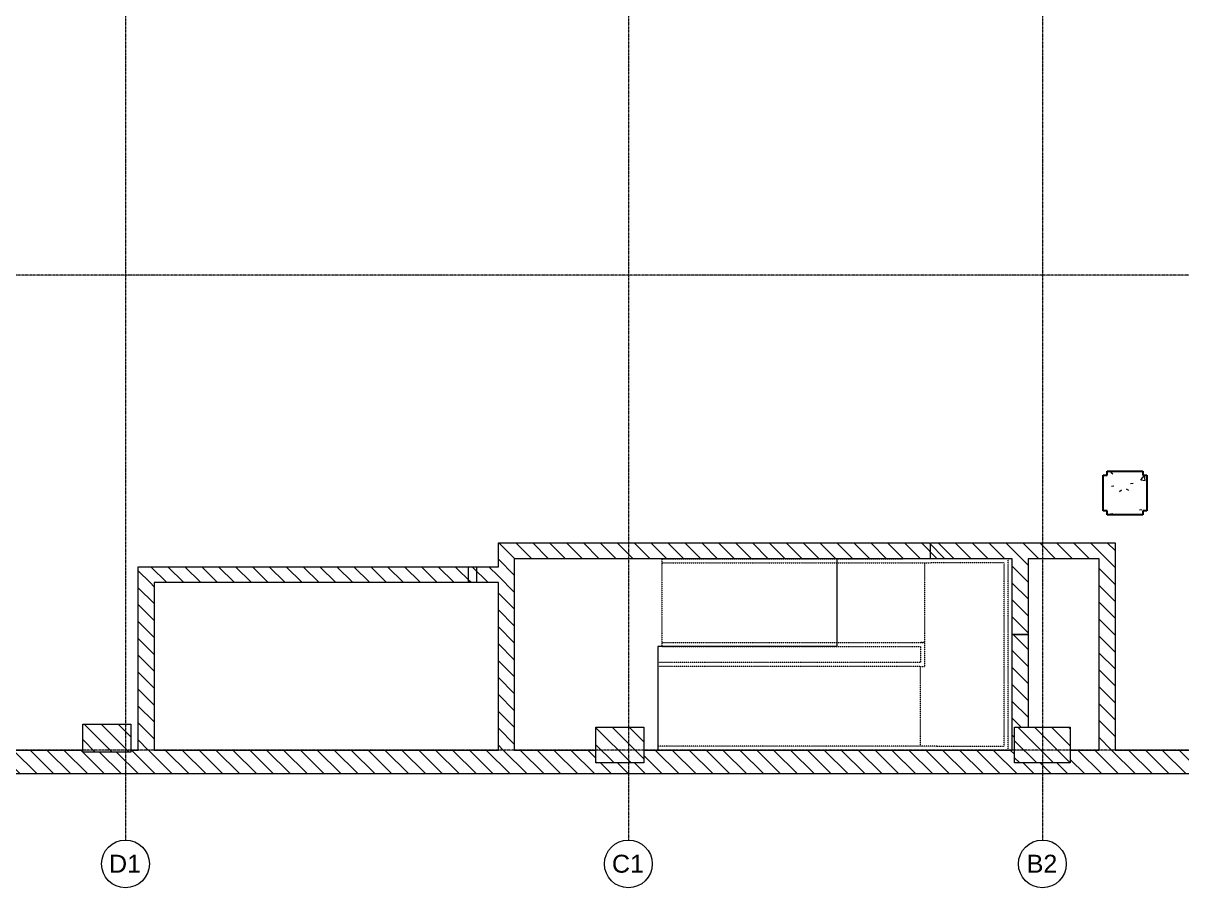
# Model space of a CAD drawing. Header units: inches. Extents: x -956 to 966, y -1111 to 895.
# Drawn here: x -387 to 195, y -1111 to -677 of the extents above; entities that cross this region are included whole.
import ezdxf

# ---------------------------------------------------------------- set-up
doc = ezdxf.new("R2010")
doc.units = ezdxf.units.IN
doc.header["$MEASUREMENT"] = 0
doc.linetypes.add('Grid Line 1_4_', pattern=[0.4375, 0.25, -0.0625, 0.0625, -0.0625])
doc.linetypes.add('Overhead 1_16_', pattern=[0.101562, 0.0625, -0.039062])
for name, color, linetype, lineweight in [('A-FLOR', 192, 'Continuous', 13), ('A-WALL', 113, 'Continuous', 13), ('A-WALL-PATT', 111, 'Continuous', 13), ('S-COLS', 52, 'Continuous', 13), ('S-GRID', 1, 'Continuous', 9), ('S-GRID-IDEN', 1, 'Continuous', 9), ('S-STRS-MBND', 31, 'Continuous', 13)]:
    doc.layers.add(name, color=color, linetype=linetype, lineweight=lineweight)
doc.styles.add('Arial', font='arial.ttf', dxfattribs={"height": 9})
pattern_1 = [(135, (0, 0), (-4.24264, -4.24264), [])]

# ---------------------------------------------------------------- blocks, each defined once
blk = doc.blocks.new('Concrete-Square-Column - 14 x 24-3368441-7TH FLOOR TELECOM OVERHEAD ROUTING PLAN')
at = {"layer": 'S-COLS', "lineweight": 9}
h = blk.add_hatch(dxfattribs=at)
h.set_pattern_fill('FP1_3', color=9, style=0, pattern_type=2)
h.set_pattern_definition([(45, (1036.119, -344.82), (-4.24264, 4.24264), [])])
h.paths.add_polyline_path([(-7, -12), (7, -12), (7, 12), (-7, 12)], flags=0)
at = {"layer": 'S-COLS', "color": 53, "lineweight": 20}
for p, q in [((-7, 12), (7, 12)), ((-7, -12), (-7, 12)), ((7, 12), (7, -12)), ((7, -12), (-7, -12))]:
    blk.add_line(p, q, dxfattribs=at)
blk = doc.blocks.new('Concrete-Square-Column - 18 x 24-3368431-7TH FLOOR TELECOM OVERHEAD ROUTING PLAN')
at = {"layer": 'S-COLS', "lineweight": 9}
h = blk.add_hatch(dxfattribs=at)
h.set_pattern_fill('FP1_4', color=9, style=0, pattern_type=2)
h.set_pattern_definition([(45, (1039.619, -87.227), (-4.24264, 4.24264), [])])
h.paths.add_polyline_path([(-9, 12), (-9, -12), (9, -12), (9, 12)], flags=0)
at = {"layer": 'S-COLS', "color": 53, "lineweight": 20}
for p, q in [((-9, 12), (9, 12)), ((-9, -12), (-9, 12)), ((9, 12), (9, -12)), ((9, -12), (-9, -12))]:
    blk.add_line(p, q, dxfattribs=at)
blk = doc.blocks.new('Concrete-Square-Column - 18 x 28-3368442-7TH FLOOR TELECOM OVERHEAD ROUTING PLAN')
at = {"layer": 'S-COLS', "lineweight": 9}
h = blk.add_hatch(dxfattribs=at)
h.set_pattern_fill('FP1_5', color=9, style=0, pattern_type=2)
h.set_pattern_definition([(45, (1039.619, 124.898), (-4.24264, 4.24264), [])])
h.paths.add_polyline_path([(-9, -14), (9, -14), (9, 14), (-9, 14)], flags=0)
at = {"layer": 'S-COLS', "color": 53, "lineweight": 20}
for p, q in [((-9, 14), (9, 14)), ((-9, -14), (-9, 14)), ((9, 14), (9, -14)), ((9, -14), (-9, -14))]:
    blk.add_line(p, q, dxfattribs=at)
blk = doc.blocks.new('Column - 6th - 22 x 22-3237574-7TH FLOOR TELECOM OVERHEAD ROUTING PLAN')
at = {"layer": 'S-COLS', "lineweight": 9}
h = blk.add_hatch(dxfattribs=at)
h.set_pattern_fill('FP1_31', color=256, style=0, pattern_type=2)
h.set_pattern_definition([(50, (-161.398, 913.12), (27.5427, -2.4099), [2.88, -31.68]), (355, (-161.398, 913.12), (-5.32784, 28.8843), [2.304, -25.344]), (100.451, (-159.103, 912.918), (22.2153, 26.4739), [2.448, -26.924]), (46.184, (-161.398, 920.8), (40.9819, -6.3564), [4.32, -47.52]), (96.636, (-157.983, 920.27), (35.8907, 37.4062), [3.671, -40.386]), (351.184, (-161.4, 920.8), (35.891, 37.4062), [3.456, -38.016]), (21, (-157.558, 918.88), (22.92104, -15.46073), [2.88, -31.68]), (326, (-157.558, 918.88), (9.3435, 27.8457), [2.304, -25.344]), (71.451, (-155.648, 917.59), (32.2648, 12.3844), [2.448, -26.924]), (37.5, (-161.398, 913.119), (0.46686, 12.78271), [1.267, -23.77, 1.267, -24.461, -25.44]), (37.5, (-161.398, 913.119), (0.46686, 12.78271), [-50.765, 1.267, -24.173]), (7.5, (-161.398, 913.119), (10.10159, 15.1451), [1.267, -13.402, 1.267, -23.194, -9.696]), (7.5, (-161.398, 913.119), (10.10159, 15.1451), [-39.13, 1.267, -8.429]), (327.5, (-169.961, 913.119), (20.49916, -0.86578), [1.267, -8.333, 1.267, -28.685, -39.744]), (327.5, (-169.961, 913.119), (20.49916, -0.86578), [-39.552, 1.267, -38.477]), (317.5, (-173.801, 913.119), (22.39478, 3.8443), [1.267, -11.213, 1.267, -18.624, -28.224]), (317.5, (-173.801, 913.119), (22.39478, 3.8443), [-32.371, 1.267, -26.957])])
h.paths.add_polyline_path([(14, -11), (14, -9), (16, -9), (16, 9), (14, 9), (14, 11), (-4, 11), (-4, 9), (-6, 9), (-6, -9), (-4, -9), (-4, -11)], flags=0)
at = {"layer": 'S-COLS', "color": 213, "lineweight": 30}
for p, q in [((-6, -9), (-6, 9)), ((-6, 9), (-4, 9)), ((-4, 11), (14, 11)), ((-4, 9), (-4, 11)), ((14, 11), (14, 9)), ((14, 9), (16, 9)), ((16, 9), (16, -9)), ((-4, -9), (-6, -9)), ((-4, -11), (-4, -9)), ((14, -11), (-4, -11)), ((16, -9), (14, -9)), ((14, -9), (14, -11))]:
    blk.add_line(p, q, dxfattribs=at)
blk = doc.blocks.new('Grid - Grid Head - Circle-20770-7TH FLOOR TELECOM OVERHEAD ROUTING PLAN')
at = {"layer": 'S-GRID-IDEN', "color": 9}
blk.add_circle((0, 0), 0.125, dxfattribs=at)

msp = doc.modelspace()

# ---------------------------------------------------------------- hatches: boundary and pattern name
at = {"layer": 'A-WALL-PATT', "lineweight": 9}
h = msp.add_hatch(dxfattribs=at)
h.set_pattern_fill('FP1_1', color=9, style=0, pattern_type=2)
h.set_pattern_definition(pattern_1)
h.paths.add_polyline_path([(-140.23, -1042.12), (-140.23, -938.12), (-148.23, -938.12), (-148.23, -1042.12)], flags=0)
h = msp.add_hatch(dxfattribs=at)
h.set_pattern_fill('FP1_1', color=9, style=0, pattern_type=2)
h.set_pattern_definition(pattern_1)
h.paths.add_polyline_path([(-62.35, -946.12), (-62.35, -938.12), (-140.23, -938.12), (-140.23, -946.12)], flags=0)
h = msp.add_hatch(dxfattribs=at)
h.set_pattern_fill('FP1_1', color=9, style=0, pattern_type=2)
h.set_pattern_definition(pattern_1)
h.paths.add_polyline_path([(76, -946.12), (68, -938.12), (-62.35, -938.12), (-62.35, -946.12)], flags=0)
h = msp.add_hatch(dxfattribs=at)
h.set_pattern_fill('FP1_1', color=9, style=0, pattern_type=2)
h.set_pattern_definition(pattern_1)
h.paths.add_polyline_path([(117.77, -946.12), (117.77, -938.12), (68.77, -938.12), (68.77, -946.12), (109.77, -946.12)], flags=0)
h = msp.add_hatch(dxfattribs=at)
h.set_pattern_fill('FP1_1', color=9, style=0, pattern_type=2)
h.set_pattern_definition(pattern_1)
h.paths.add_polyline_path([(117.77, -946.12), (153.4, -946.12), (153.4, -938.12), (117.77, -938.12)], flags=0)
h = msp.add_hatch(dxfattribs=at)
h.set_pattern_fill('FP1_1', color=9, style=0, pattern_type=2)
h.set_pattern_definition(pattern_1)
h.paths.add_polyline_path([(153.4, -976.12), (161.4, -976.12), (161.4, -938.12), (153.4, -938.12), (153.4, -946.12)], flags=0)
h = msp.add_hatch(dxfattribs=at)
h.set_pattern_fill('FP1_1', color=9, style=0, pattern_type=2)
h.set_pattern_definition(pattern_1)
h.paths.add_polyline_path([(117.77, -984.14), (117.77, -946.12), (109.77, -946.12), (109.77, -984.14)], flags=0)
h = msp.add_hatch(dxfattribs=at)
h.set_pattern_fill('FP1_1', color=9, style=0, pattern_type=2)
h.set_pattern_definition(pattern_1)
h.paths.add_polyline_path([(-159.23, -958.12), (-159.23, -950.12), (-329.1, -950.12), (-329.1, -958.12), (-163.23, -958.12)], flags=0)
h = msp.add_hatch(dxfattribs=at)
h.set_pattern_fill('FP1_1', color=9, style=0, pattern_type=2)
h.set_pattern_definition(pattern_1)
h.paths.add_polyline_path([(-159.23, -958.12), (-148.23, -958.12), (-148.23, -950.12), (-163.23, -950.12), (-163.23, -958.12)], flags=0)
h = msp.add_hatch(dxfattribs=at)
h.set_pattern_fill('FP1_1', color=9, style=0, pattern_type=2)
h.set_pattern_definition(pattern_1)
h.paths.add_polyline_path([(-329.1, -1042.12), (-321.1, -1042.12), (-321.1, -958.12), (-329.1, -958.12)], flags=0)
h = msp.add_hatch(dxfattribs=at)
h.set_pattern_fill('FP1_1', color=9, style=0, pattern_type=2)
h.set_pattern_definition(pattern_1)
h.paths.add_polyline_path([(161.4, -1042.12), (161.4, -976.12), (153.4, -976.12), (153.4, -1042.12)], flags=0)
h = msp.add_hatch(dxfattribs=at)
h.set_pattern_fill('FP1_1', color=9, style=0, pattern_type=2)
h.set_pattern_definition(pattern_1)
h.paths.add_polyline_path([(110.9, -1042.12), (110.9, -1030.62), (117.77, -1030.62), (117.77, -984.14), (109.77, -984.14), (109.77, -1042.12)], flags=0)
h = msp.add_hatch(dxfattribs=at)
h.set_pattern_fill('FP1_1', color=9, style=0, pattern_type=2)
h.set_pattern_definition(pattern_1)
h.paths.add_polyline_path([(304.4, -1054.12), (304.4, -1042.12), (138.9, -1042.12), (138.9, -1048.62), (110.9, -1048.62), (110.9, -1042.12), (-75.23, -1042.12), (-75.23, -1048.62), (-99.23, -1048.62), (-99.23, -1042.12), (-332.82, -1042.13), (-332.82, -1043.12), (-356.82, -1043.12), (-356.82, -1042.12), (-575.1, -1042.12), (-575.1, -1043.12), (-581.48, -1043.12), (-581.48, -1051.12), (-599.48, -1051.12), (-599.48, -1042.12), (-789.98, -1042.12), (-789.98, -1048.62), (-817.98, -1048.62), (-817.98, -1042.12), (-892.39, -1042.12), (-892.39, -1054.12), (151.16, -1054.12)], flags=0)

# ---------------------------------------------------------------- linework, layer by layer
at = {"layer": 'A-FLOR', "color": 9, "lineweight": 9}
for p, q in [((21.74, -946.12), (21.74, -990.12)), ((21.74, -990.12), (-68.23, -990.12)), ((-68.23, -990.12), (-68.23, -1042.12))]:
    msp.add_line(p, q, dxfattribs=at)
at = {"layer": 'A-WALL', "color": 53, "lineweight": 20}
for p, q in [((-148.23, -950.12), (-148.23, -938.12)), ((-148.23, -938.12), (-140.23, -938.12)), ((-140.23, -938.12), (-62.35, -938.12)), ((-62.35, -938.12), (68, -938.12)), ((68, -938.12), (76, -946.12)), ((68.77, -946.12), (68.77, -938.12)), ((68.77, -938.12), (117.77, -938.12)), ((117.77, -938.12), (153.4, -938.12)), ((153.4, -938.12), (161.4, -938.12)), ((161.4, -938.12), (161.4, -976.12)), ((-140.23, -946.12), (-140.23, -1042.12)), ((-62.35, -946.12), (-140.23, -946.12)), ((76, -946.12), (-62.35, -946.12)), ((109.77, -946.12), (68.77, -946.12)), ((109.77, -984.14), (109.77, -946.12)), ((117.77, -946.12), (117.77, -984.14)), ((153.4, -946.12), (117.77, -946.12)), ((153.4, -976.12), (153.4, -946.12)), ((-329.1, -958.12), (-329.1, -950.12)), ((-329.1, -950.12), (-163.23, -950.12)), ((-163.23, -958.12), (-163.23, -950.12)), ((-159.23, -950.12), (-159.23, -958.12)), ((-159.23, -950.12), (-148.23, -950.12)), ((-329.1, -1042.12), (-329.1, -958.12)), ((-321.1, -958.12), (-321.1, -1042.12)), ((-163.23, -958.12), (-321.1, -958.12)), ((-148.23, -958.12), (-159.23, -958.12)), ((-148.23, -1042.12), (-148.23, -958.12)), ((153.4, -1042.12), (153.4, -976.12)), ((161.4, -976.12), (161.4, -1042.12)), ((117.77, -984.14), (109.77, -984.14)), ((109.77, -1042.12), (109.77, -984.14)), ((109.77, -984.14), (117.77, -984.14)), ((117.77, -984.14), (117.77, -1030.62)), ((-575.1, -1042.12), (-356.82, -1042.12)), ((-332.82, -1042.12), (-329.1, -1042.12)), ((-321.1, -1042.12), (-148.23, -1042.12)), ((-140.23, -1042.12), (-99.23, -1042.12)), ((-75.23, -1042.12), (109.77, -1042.12)), ((138.9, -1042.12), (153.4, -1042.12)), ((161.4, -1042.12), (290.4, -1042.12)), ((304.4, -1054.12), (-892.39, -1054.12))]:
    msp.add_line(p, q, dxfattribs=at)
at = {"layer": 'A-WALL', "color": 253}
for p, q in [((-163.23, -950.12), (-159.23, -950.12)), ((-159.23, -958.12), (-163.23, -958.12))]:
    msp.add_line(p, q, dxfattribs=at)
at = {"layer": 'A-WALL', "color": 9, "lineweight": 9}
for p, q in [((-163.23, -950.12), (-159.23, -950.12)), ((-159.23, -958.12), (-163.23, -958.12))]:
    msp.add_line(p, q, dxfattribs=at)
at = {"layer": 'S-GRID', "linetype": 'Grid Line 1_4_'}
for p, q in [((-335.48, -529.37), (-335.48, -1087.29)), ((-82.98, -529.37), (-82.98, -1087.29)), ((124.9, -529.37), (124.9, -1087.29)), ((444.9, -803.74), (-904.42, -803.74)), ((444.9, -1042.12), (-904.42, -1042.12))]:
    msp.add_line(p, q, dxfattribs=at)
at = {"layer": 'S-STRS-MBND', "color": 9, "linetype": 'Overhead 1_16_', "lineweight": 9}
for p, q in [((-66.23, -946.12), (-66.23, -948.12)), ((-66.23, -946.12), (55.23, -946.12)), ((-66.23, -948.12), (68.66, -948.12)), ((-66.23, -948.12), (-66.23, -988.12)), ((65.77, -948.12), (65.77, -988.12)), ((105.77, -948.12), (68.66, -948.12)), ((105.77, -1040.12), (105.77, -948.12)), ((107.77, -1042.12), (107.77, -946.12)), ((-66.23, -988.12), (-66.23, -990.12)), ((-66.23, -988.12), (63.77, -988.12)), ((65.77, -988.12), (63.77, -988.12)), ((63.77, -988.12), (65.77, -988.12)), ((65.77, -988.12), (65.77, -1000.12)), ((-66.23, -990.12), (63.77, -990.12)), ((63.77, -990.12), (63.77, -998.12)), ((63.77, -998.12), (-68.23, -998.12)), ((63.77, -1000.12), (-68.23, -1000.12)), ((63.77, -1000.12), (65.77, -1000.12)), ((63.77, -1040.12), (63.77, -1000.12)), ((71.89, -1040.12), (-68.23, -1040.12)), ((71.89, -1040.12), (105.77, -1040.12))]:
    msp.add_line(p, q, dxfattribs=at)

# ---------------------------------------------------------------- block references
at = {"layer": 'S-COLS', "color": 9, "lineweight": 9}
msp.add_blockref('Column - 6th - 22 x 22-3237574-7TH FLOOR TELECOM OVERHEAD ROUTING PLAN', (161.4, -913.12), dxfattribs=at)
at = {"layer": 'S-COLS', "color": 9, "lineweight": 9, "rotation": 89.9999999999999}
for name, p in [('Concrete-Square-Column - 14 x 24-3368441-7TH FLOOR TELECOM OVERHEAD ROUTING PLAN', (-344.82, -1036.12)), ('Concrete-Square-Column - 18 x 24-3368431-7TH FLOOR TELECOM OVERHEAD ROUTING PLAN', (-87.23, -1039.62)), ('Concrete-Square-Column - 18 x 28-3368442-7TH FLOOR TELECOM OVERHEAD ROUTING PLAN', (124.9, -1039.62))]:
    msp.add_blockref(name, p, dxfattribs=at)
at = {"layer": 'S-GRID-IDEN', "color": 9, "xscale": 95.99999999999994, "yscale": 95.99999999999994, "zscale": 95.99999999999994, "rotation": 180}
for p in [(-335.48, -1099.29), (-82.98, -1099.29), (124.9, -1099.29)]:
    msp.add_blockref('Grid - Grid Head - Circle-20770-7TH FLOOR TELECOM OVERHEAD ROUTING PLAN', p, dxfattribs=at)

# ---------------------------------------------------------------- texts
at = {"layer": 'S-GRID-IDEN', "char_height": 9, "attachment_point": 1, "style": 'Arial'}
for s, insert, width in [('D1', (-343.73, -1094.69), 19.695), ('C1', (-91.23, -1094.69), 19.695), ('B2', (117.02, -1094.69), 18.786)]:
    msp.add_mtext(s, dxfattribs=dict(at, insert=insert, width=width))

doc.saveas('drawing.dxf')
